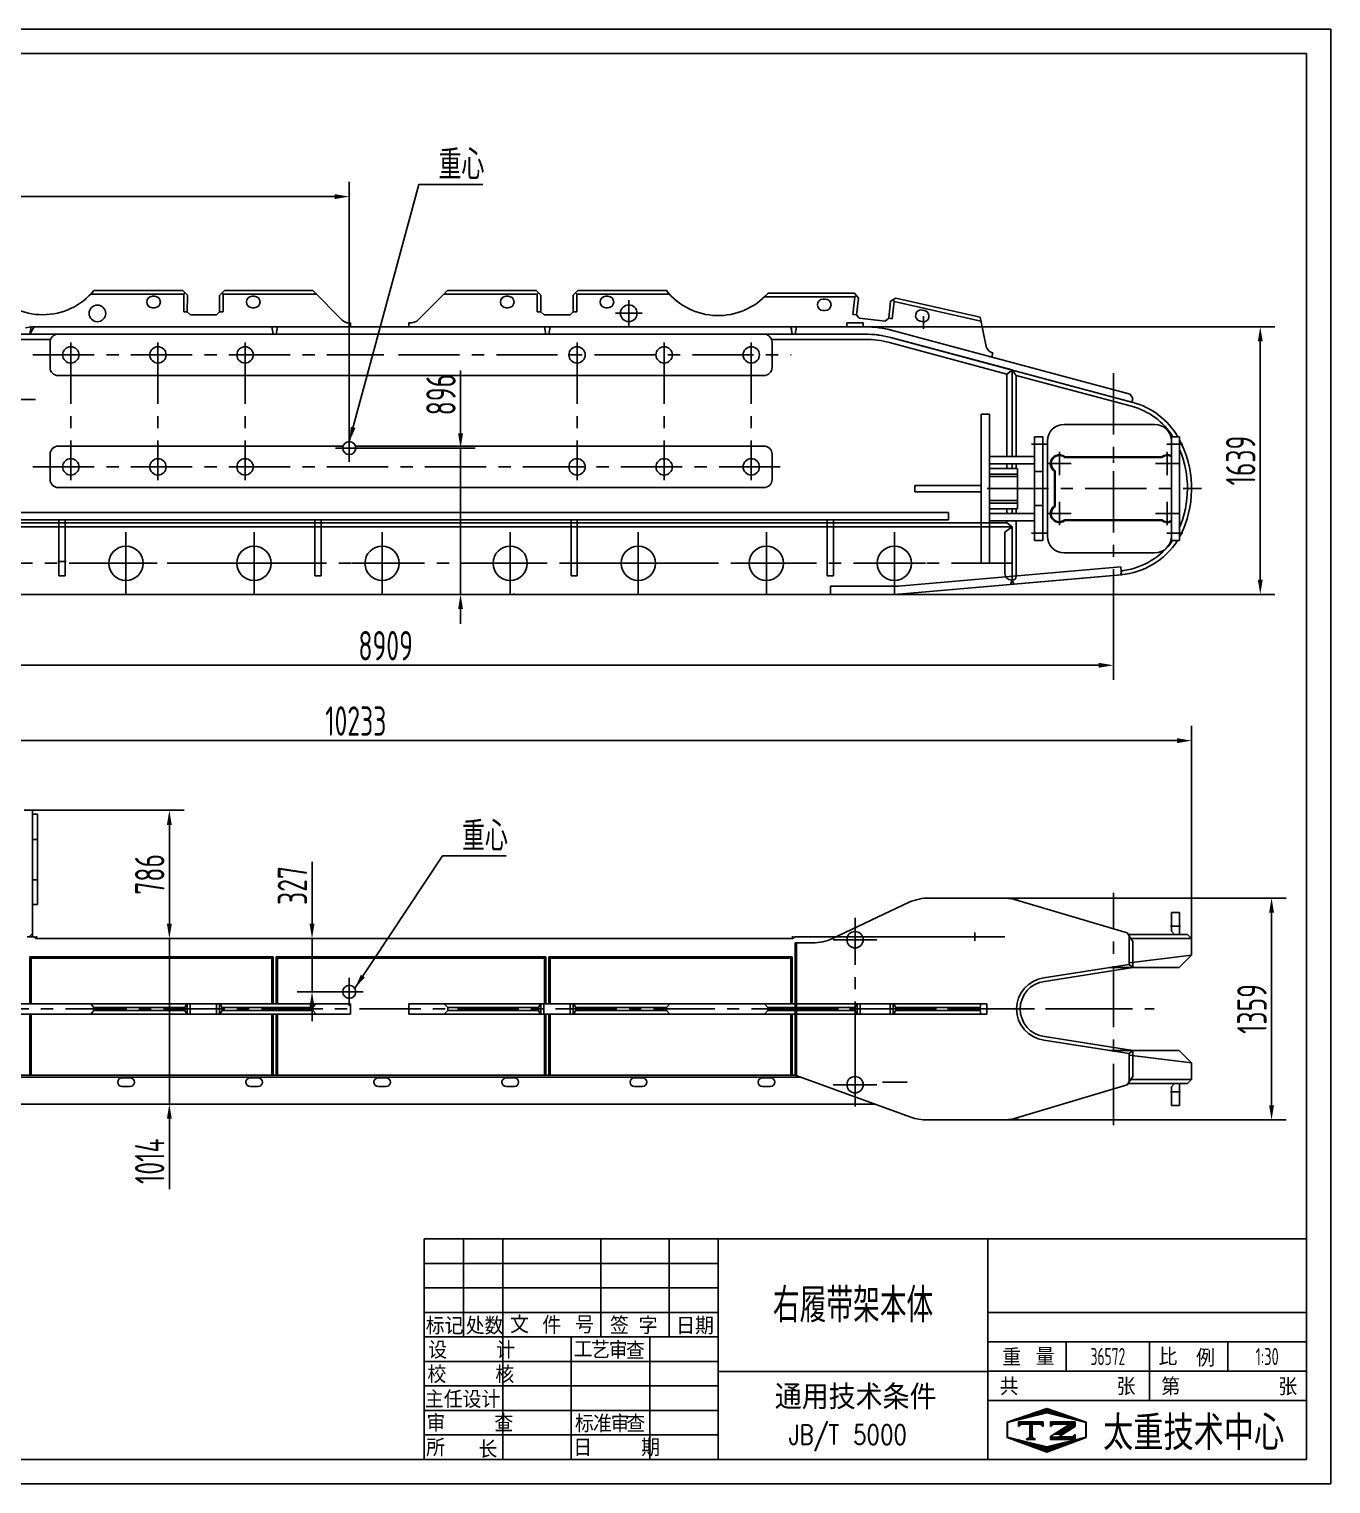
# Model space of a CAD drawing. Header units: millimetres. Extents: x 0 to 12600, y 0 to 8910.
# Drawn here: x 4631 to 12600, y 0 to 8910 of the extents above; entities that cross this region are included whole.
import ezdxf
from ezdxf.enums import TextEntityAlignment as Align

# ---------------------------------------------------------------- set-up
doc = ezdxf.new("R2010")
doc.units = ezdxf.units.MM
doc.header["$LTSCALE"] = 300
doc.linetypes.add('G', pattern=[2, 1.25, -0.25, 0.25, -0.25])
for name, color, linetype in [('01', 7, 'Continuous'), ('02', 1, 'Continuous'), ('05', 4, 'G'), ('08', 1, 'Continuous'), ('11', 3, 'Continuous'), ('THICK', 7, 'Continuous')]:
    doc.layers.add(name, color=color, linetype=linetype)
doc.styles.add('HZLIB', font='TXT', dxfattribs={"width": 0.8, "bigfont": 'hztxt.shx'})
doc.styles.get("Standard").update_dxf_attribs({"font": 'isocp', "width": 0.707, "bigfont": 'intecad.shx'})
doc.dimstyles.new('INTE', dxfattribs={"dimscale": 30, "dimtxt": 6, "dimasz": 3, "dimexe": 3, "dimexo": 0, "dimgap": 1, "dimtad": 1, "dimdec": 0, "dimdsep": 46, "dimtxsty": 'Standard', "dimcen": 0, "dimclrd": 1, "dimclre": 1, "dimclrt": 3, "dimaunit": 1, "dimadec": 0, "dimazin": 0, "dimtfac": 1, "dimtdec": 0, "dimtmove": 0, "dimatfit": 0, "dimfxl": 0, "dimarcsym": 0})

# ---------------------------------------------------------------- blocks, each defined once
blk = doc.blocks.new('*D279')
at = {"layer": '08', "color": 1, "lineweight": -2}
for p, q in [((1514.5, 4034.3), (1514.5, 4642)), ((11747, 3289.6), (11747, 4642)), ((11657, 4552), (1604.5, 4552))]:
    blk.add_line(p, q, dxfattribs=at)
at = {"layer": '08', "color": 1}
for points in [[(1604.5, 4567), (1604.5, 4537), (1514.5, 4552)], [(11657, 4567), (11657, 4537), (11747, 4552)]]:
    blk.add_solid(points, dxfattribs=at)
at = {"layer": 'Defpoints', "color": 0}
for p in [(1514.5, 4552), (1514.5, 4034.3), (11747, 3289.6)]:
    blk.add_point(p, dxfattribs=at)
at = {"layer": '08', "color": 3, "insert": (6630.7, 4672.1), "char_height": 180, "attachment_point": 5}
blk.add_mtext('10233', dxfattribs=at)
blk = doc.blocks.new('*D282')
at = {"layer": '08', "color": 1, "lineweight": -2}
for p, q in [((5489.4, 3430.4), (5489.4, 3520.4)), ((5607, 3340.4), (5399.4, 3340.4)), ((5489.4, 3340.4), (5489.4, 2326.1)), ((5607, 2326.1), (5399.4, 2326.1)), ((5489.4, 2236.1), (5489.4, 1806.1))]:
    blk.add_line(p, q, dxfattribs=at)
at = {"layer": '08', "color": 1}
for points in [[(5474.4, 3430.4), (5504.4, 3430.4), (5489.4, 3340.4)], [(5474.4, 2236.1), (5504.4, 2236.1), (5489.4, 2326.1)]]:
    blk.add_solid(points, dxfattribs=at)
at = {"layer": 'Defpoints', "color": 0}
for p in [(5607, 3340.4), (5489.4, 2326.1), (5607, 2326.1)]:
    blk.add_point(p, dxfattribs=at)
at = {"layer": '08', "color": 3, "insert": (5369.4, 1976.1), "char_height": 180, "attachment_point": 5, "rotation": 90}
blk.add_mtext('1014', dxfattribs=at)
blk = doc.blocks.new('*D283')
at = {"layer": '08', "color": 1, "lineweight": -2}
for p, q in [((4626, 4126.1), (5579.4, 4126.1)), ((5489.4, 3430.4), (5489.4, 4036.1)), ((5190, 3340.4), (5579.4, 3340.4))]:
    blk.add_line(p, q, dxfattribs=at)
at = {"layer": '08', "color": 1}
for points in [[(5474.4, 4036.1), (5504.4, 4036.1), (5489.4, 4126.1)], [(5474.4, 3430.4), (5504.4, 3430.4), (5489.4, 3340.4)]]:
    blk.add_solid(points, dxfattribs=at)
at = {"layer": 'Defpoints', "color": 0}
for p in [(4626, 4126.1), (5489.4, 4126.1), (5190, 3340.4)]:
    blk.add_point(p, dxfattribs=at)
at = {"layer": '08', "color": 3, "insert": (5369.4, 3733.2), "char_height": 180, "attachment_point": 5, "rotation": 90}
blk.add_mtext('786', dxfattribs=at)
blk = doc.blocks.new('*D284')
at = {"layer": '08', "color": 1, "lineweight": -2}
for p, q in [((10459.2, 3588.1), (12326.8, 3588.1)), ((12236.8, 2319.1), (12236.8, 3498.1)), ((10459.2, 2229.1), (12326.8, 2229.1))]:
    blk.add_line(p, q, dxfattribs=at)
at = {"layer": '08', "color": 1}
for points in [[(12221.8, 3498.1), (12251.8, 3498.1), (12236.8, 3588.1)], [(12221.8, 2319.1), (12251.8, 2319.1), (12236.8, 2229.1)]]:
    blk.add_solid(points, dxfattribs=at)
at = {"layer": 'Defpoints', "color": 0}
for p in [(10459.2, 3588.1), (12236.8, 3588.1), (10459.2, 2229.1)]:
    blk.add_point(p, dxfattribs=at)
at = {"layer": '08', "color": 3, "insert": (12116.8, 2908.6), "char_height": 180, "attachment_point": 5, "rotation": 90}
blk.add_mtext('1359', dxfattribs=at)
blk = doc.blocks.new('*D286')
at = {"layer": '08', "color": 1, "lineweight": -2}
for p, q in [((9482.7, 7086.7), (12257.7, 7086.7)), ((12167.7, 5537.7), (12167.7, 6996.7)), ((9924.9, 5447.7), (12257.7, 5447.7))]:
    blk.add_line(p, q, dxfattribs=at)
at = {"layer": '08', "color": 1}
for points in [[(12152.7, 6996.7), (12182.7, 6996.7), (12167.7, 7086.7)], [(12152.7, 5537.7), (12182.7, 5537.7), (12167.7, 5447.7)]]:
    blk.add_solid(points, dxfattribs=at)
at = {"layer": 'Defpoints', "color": 0}
for p in [(9482.7, 7086.7), (12167.7, 7086.7), (9924.9, 5447.7)]:
    blk.add_point(p, dxfattribs=at)
at = {"layer": '08', "color": 3, "insert": (12047.7, 6267.2), "char_height": 180, "attachment_point": 5, "rotation": 90}
blk.add_mtext('1639', dxfattribs=at)
blk = doc.blocks.new('*D287')
at = {"layer": '08', "color": 1, "lineweight": -2}
for p, q in [((2359, 5748.7), (2359, 4923.7)), ((11268.2, 5433.8), (11268.2, 4923.7)), ((2449, 5013.7), (11178.2, 5013.7))]:
    blk.add_line(p, q, dxfattribs=at)
at = {"layer": '08', "color": 1}
for points in [[(2449, 5028.7), (2449, 4998.7), (2359, 5013.7)], [(11178.2, 5028.7), (11178.2, 4998.7), (11268.2, 5013.7)]]:
    blk.add_solid(points, dxfattribs=at)
at = {"layer": 'Defpoints', "color": 0}
for p in [(2359, 5748.7), (11268.2, 5433.8), (11268.2, 5013.7)]:
    blk.add_point(p, dxfattribs=at)
at = {"layer": '08', "color": 3, "insert": (6813.6, 5133.7), "char_height": 180, "attachment_point": 5}
blk.add_mtext('8909', dxfattribs=at)
blk = doc.blocks.new('*D288')
at = {"layer": '08', "color": 1, "lineweight": -2}
for p, q in [((7272.2, 6433.7), (7272.2, 6819.5)), ((6676, 6343.7), (7362.2, 6343.7)), ((7272.2, 5447.7), (7272.2, 6343.7)), ((7020.3, 5447.7), (7362.2, 5447.7)), ((7272.2, 5357.7), (7272.2, 5267.7))]:
    blk.add_line(p, q, dxfattribs=at)
at = {"layer": '08', "color": 1}
for points in [[(7257.2, 6433.7), (7287.2, 6433.7), (7272.2, 6343.7)], [(7257.2, 5357.7), (7287.2, 5357.7), (7272.2, 5447.7)]]:
    blk.add_solid(points, dxfattribs=at)
at = {"layer": 'Defpoints', "color": 0}
for p in [(6676, 6343.7), (7020.3, 5447.7), (7272.2, 5447.7)]:
    blk.add_point(p, dxfattribs=at)
at = {"layer": '08', "color": 3, "insert": (7152.2, 6671.6), "char_height": 180, "attachment_point": 5, "rotation": 90}
blk.add_mtext('896', dxfattribs=at)
blk = doc.blocks.new('*D289')
at = {"layer": '08', "color": 1, "lineweight": -2}
for p, q in [((1511, 6641.7), (1511, 7974)), ((6591, 6258.7), (6591, 7974)), ((6501, 7884), (1601, 7884))]:
    blk.add_line(p, q, dxfattribs=at)
at = {"layer": '08', "color": 1}
for points in [[(1601, 7899), (1601, 7869), (1511, 7884)], [(6501, 7899), (6501, 7869), (6591, 7884)]]:
    blk.add_solid(points, dxfattribs=at)
at = {"layer": 'Defpoints', "color": 0}
for p in [(1511, 7884), (1511, 6641.7), (6591, 6258.7)]:
    blk.add_point(p, dxfattribs=at)
at = {"layer": '08', "color": 3, "insert": (4051, 8004), "char_height": 180, "attachment_point": 5}
blk.add_mtext('5080', dxfattribs=at)
blk = doc.blocks.new('*D290')
at = {"layer": '08', "color": 1, "lineweight": -2}
for p, q in [((6362.8, 3430.4), (6362.8, 3809.5)), ((6676, 3340.4), (6272.8, 3340.4)), ((6362.8, 3013.6), (6362.8, 3340.4)), ((6676, 3013.6), (6272.8, 3013.6)), ((6362.8, 2923.6), (6362.8, 2833.6))]:
    blk.add_line(p, q, dxfattribs=at)
at = {"layer": '08', "color": 1}
for points in [[(6347.8, 3430.4), (6377.8, 3430.4), (6362.8, 3340.4)], [(6347.8, 2923.6), (6377.8, 2923.6), (6362.8, 3013.6)]]:
    blk.add_solid(points, dxfattribs=at)
at = {"layer": 'Defpoints', "color": 0}
for p in [(6362.8, 3340.4), (6676, 3340.4), (6676, 3013.6)]:
    blk.add_point(p, dxfattribs=at)
at = {"layer": '08', "color": 3, "insert": (6242.8, 3664.9), "char_height": 180, "attachment_point": 5, "rotation": 90}
blk.add_mtext('327', dxfattribs=at)
blk = doc.blocks.new('*X295')
at = {"color": 0}
for p, q in [((127.06, 4.8), (132.06, 4.8)), ((127.06, 4.5), (132.06, 4.5)), ((131.84, 5.1), (132.06, 5.1))]:
    blk.add_line(p, q, dxfattribs=at)
blk = doc.blocks.new('*X294')
at = {"color": 0}
for p, q in [((127.06, 7.8), (132.06, 7.8)), ((127.06, 7.5), (132.06, 7.5)), ((127.06, 7.2), (127.32, 7.2)), ((128.77, 6), (130.57, 6)), ((129.23, 6.3), (131.04, 6.3)), ((129.7, 6.6), (131.51, 6.6)), ((130.16, 6.9), (131.98, 6.9)), ((130.62, 7.2), (132.06, 7.2)), ((127.84, 5.4), (129.64, 5.4)), ((128.3, 5.7), (130.1, 5.7))]:
    blk.add_line(p, q, dxfattribs=at)
blk = doc.blocks.new('*X291')
at = {"color": 0}
for p, q in [((121.52, 9), (123.12, 9)), ((122.38, 9.3), (124.32, 9.3)), ((123.24, 9.6), (125.52, 9.6)), ((124.1, 9.9), (128.52, 9.9)), ((124.97, 10.2), (127.67, 10.2)), ((125.83, 10.5), (126.82, 10.5)), ((127.02, 9.6), (129.37, 9.6)), ((128.22, 9.3), (130.22, 9.3)), ((129.42, 9), (131.07, 9)), ((118.22, 7.8), (118.32, 7.8)), ((118.22, 7.5), (118.27, 7.5)), ((118.22, 7.2), (118.27, 7.2)), ((118.22, 6.9), (118.27, 6.9)), ((118.22, 6.6), (118.27, 6.6)), ((118.22, 6.3), (118.27, 6.3)), ((118.22, 6), (118.27, 6)), ((118.94, 8.1), (119.52, 8.1)), ((119.8, 8.4), (120.72, 8.4)), ((120.66, 8.7), (121.92, 8.7)), ((130.62, 8.7), (131.92, 8.7)), ((131.82, 8.4), (132.77, 8.4)), ((133.02, 8.1), (133.62, 8.1)), ((134.22, 7.8), (134.32, 7.8)), ((134.27, 7.5), (134.32, 7.5)), ((134.27, 7.2), (134.32, 7.2)), ((134.27, 6.9), (134.32, 6.9)), ((134.27, 6.6), (134.32, 6.6)), ((134.27, 6.3), (134.32, 6.3)), ((134.27, 6), (134.32, 6)), ((118.22, 5.7), (118.27, 5.7)), ((118.22, 5.4), (118.27, 5.4)), ((118.22, 5.1), (118.27, 5.1)), ((118.22, 4.8), (118.27, 4.8)), ((118.79, 4.5), (119.42, 4.5)), ((119.61, 4.2), (120.62, 4.2)), ((120.43, 3.9), (121.82, 3.9)), ((121.26, 3.6), (123.02, 3.6)), ((122.08, 3.3), (124.22, 3.3)), ((122.91, 3), (125.42, 3)), ((127.12, 3), (129.7, 3)), ((128.32, 3.3), (130.51, 3.3)), ((129.52, 3.6), (131.32, 3.6)), ((130.72, 3.9), (132.14, 3.9)), ((131.92, 4.2), (132.95, 4.2)), ((133.12, 4.5), (133.76, 4.5)), ((134.27, 5.7), (134.32, 5.7)), ((134.27, 5.4), (134.32, 5.4)), ((134.27, 5.1), (134.32, 5.1)), ((134.27, 4.8), (134.32, 4.8)), ((123.73, 2.7), (128.89, 2.7)), ((124.55, 2.4), (128.07, 2.4)), ((125.38, 2.1), (127.26, 2.1)), ((126.2, 1.8), (126.45, 1.8))]:
    blk.add_line(p, q, dxfattribs=at)
blk = doc.blocks.new('*X292')
at = {"color": 0}
for p, q in [((120.53, 7.8), (125.53, 7.8)), ((120.53, 7.5), (125.53, 7.5)), ((120.53, 7.2), (120.79, 7.2)), ((125.27, 7.2), (125.53, 7.2))]:
    blk.add_line(p, q, dxfattribs=at)
blk = doc.blocks.new('*X293')
at = {"color": 0}
for p, q in [((122.34, 4.5), (123.72, 4.5)), ((122.82, 4.8), (123.24, 4.8))]:
    blk.add_line(p, q, dxfattribs=at)
blk = doc.blocks.new('*U296', base_point=(226.71, 64.63))
at = {"layer": 'THICK'}
for p, q in [((46.71, 109.63), (226.71, 109.63)), ((46.71, 109.63), (46.71, 64.63)), ((54.7, 109.6), (54.7, 109.63)), ((54.71, 89.63), (54.71, 109.63)), ((62.71, 64.63), (62.71, 109.63)), ((82.71, 89.63), (82.71, 109.63)), ((96.71, 89.63), (96.71, 109.63)), ((106.71, 64.63), (106.71, 109.63)), ((161.71, 64.63), (161.71, 109.63)), ((226.71, 64.63), (226.71, 109.63)), ((46.71, 94.63), (106.71, 94.63)), ((161.71, 94.63), (226.71, 94.63)), ((46.71, 89.63), (106.71, 89.63)), ((76.71, 64.63), (76.71, 89.63)), ((92.71, 64.63), (92.71, 89.63)), ((161.71, 88.63), (226.71, 88.63)), ((177.71, 82.63), (177.71, 88.63)), ((194.71, 76.63), (194.71, 88.63)), ((210.71, 82.63), (210.71, 88.63)), ((106.71, 82.56), (161.71, 82.56)), ((161.71, 82.63), (226.71, 82.63)), ((161.71, 76.63), (226.71, 76.63)), ((46.71, 64.63), (226.71, 64.63))]:
    blk.add_line(p, q, dxfattribs=at)
at = {"layer": 'THICK', "color": 3}
for p, q in [((46.71, 104.63), (106.71, 104.63)), ((46.71, 99.63), (106.71, 99.63)), ((46.71, 84.63), (106.71, 84.63)), ((46.71, 79.63), (106.71, 79.63)), ((46.71, 74.63), (106.71, 74.63)), ((165.67, 72.23), (173.77, 75.05)), ((173.77, 75.05), (181.77, 72.23)), ((165.67, 69.09), (165.67, 72.23)), ((165.72, 72.17), (173.72, 74.17)), ((165.72, 69.17), (165.72, 72.17)), ((167.98, 72.33), (172.98, 72.33)), ((167.98, 71.33), (167.98, 72.33)), ((168.48, 71.83), (167.98, 71.33)), ((172.48, 71.83), (168.48, 71.83)), ((170.26, 71.83), (170.26, 69.09)), ((170.48, 71.83), (170.48, 69.09)), ((170.73, 71.83), (170.73, 69.09)), ((172.98, 71.33), (172.48, 71.83)), ((172.98, 72.33), (172.98, 71.33)), ((173.72, 74.17), (181.72, 72.17)), ((174.51, 72.33), (179.51, 72.33)), ((174.51, 72.33), (174.51, 71.33)), ((178.45, 71.83), (174.51, 69.28)), ((174.51, 71.33), (175.01, 71.83)), ((175.01, 71.83), (178.45, 71.83)), ((179.51, 71.33), (176.95, 69.7)), ((179.51, 72.33), (179.51, 71.33)), ((181.72, 72.17), (181.72, 69.17)), ((181.77, 72.23), (181.77, 69.09)), ((46.71, 69.63), (106.71, 69.63)), ((173.77, 66.14), (165.67, 69.09)), ((173.72, 67.17), (165.72, 69.17)), ((170.48, 69.32), (169.51, 68.71)), ((169.51, 68.71), (170.48, 68.71)), ((170.48, 69.32), (171.45, 68.71)), ((171.45, 68.71), (170.48, 68.71)), ((181.72, 69.17), (173.72, 67.17)), ((181.77, 69.09), (173.77, 66.14)), ((174.51, 69.28), (174.51, 68.71)), ((174.51, 68.71), (179.51, 68.71)), ((176.95, 69.7), (176.18, 69.21)), ((179.01, 69.21), (176.18, 69.21)), ((179.51, 69.71), (179.01, 69.21)), ((179.51, 68.71), (179.51, 69.71))]:
    blk.add_line(p, q, dxfattribs=at)
for name in ['*X291', '*X292', '*X294', '*X293', '*X295']:
    blk.add_blockref(name, (47.45, 64.38), dxfattribs=at)
for s, height, p in [('标记', 3.5, (50.86, 92.06)), ('处数', 3.5, (59.02, 92.06)), ('文', 3.5, (66.15, 92.32)), ('件', 3.5, (72.73, 92.19)), ('号', 3.5, (79.44, 92.19)), ('日期', 3.5, (101.96, 92.04)), ('工', 3.5, (79.13, 87.12)), ('艺', 3.5, (82.67, 87.12)), ('审', 3.5, (86.29, 87.12)), ('查', 3.5, (89.77, 86.98)), ('通用技术条件', 5, (134.74, 77.62)), ('共          张', 3.5, (177.98, 79.64)), ('第          张', 3.5, (210.97, 79.64)), ('标', 3.5, (79.38, 72.08)), ('准', 3.5, (83.05, 72.08)), ('审', 3.5, (86.67, 72.08)), ('查', 3.5, (89.87, 72.08)), ('所', 3.5, (49.01, 67.16)), ('长', 3.5, (59.69, 66.83))]:
    blk.add_text(s, height=height, dxfattribs=at).set_placement(p, align=Align.MIDDLE)
for s, p in [('签 字', (84.6, 90.19)), ('设     计', (47.52, 85.19)), ('重', (164.64, 83.71)), ('量', (171.48, 83.84)), ('比', (196.54, 83.8)), ('例', (204.2, 83.57)), ('校     核', (47.35, 80.21)), ('主任设计', (46.84, 75.12)), ('审     查', (47.17, 70.26)), ('日     期', (77.11, 65.28))]:
    blk.add_text(s, height=3.5, dxfattribs=at).set_placement(p)
at = {"layer": 'THICK', "color": 3, "style": 'HZLIB', "width": 0.8}
blk.add_text('JB/T 5000', height=4, dxfattribs=at).set_placement((121.08, 67.68))
at = {"layer": 'THICK', "color": 3, "width": 0.8}
blk.add_text('太重技术中心', height=7, dxfattribs=at).set_placement((185.23, 66.52))
blk = doc.blocks.new('*U298')
at = {"layer": '01'}
for points in [[(415, 292), (25, 292)], [(415, 5), (415, 292)], [(25, 5), (415, 5)]]:
    blk.add_lwpolyline(points, dxfattribs=at)
at = {"layer": '02'}
for points in [[(420, 297), (0, 297)], [(420, 0), (420, 297)], [(0, 0), (420, 0)]]:
    blk.add_lwpolyline(points, dxfattribs=at)

msp = doc.modelspace()

# ---------------------------------------------------------------- linework, layer by layer
for p, q in [((4331, 7041.7), (9748, 7041.7)), ((4635, 7041.7), (4642.9, 7086.7)), ((4635, 7041.7), (6124, 7041.7)), ((4662, 7086.7), (4636, 7041.7)), ((4642.9, 7086.7), (6116.1, 7086.7)), ((4662, 7086.7), (9295.1, 7086.7)), ((4789.3, 7041.7), (9748, 7041.7)), ((6124, 7041.7), (6116.1, 7086.7)), ((6143, 7041.7), (6150.9, 7086.7)), ((6143, 7041.7), (7794, 7041.7)), ((6150.9, 7086.7), (7786.1, 7086.7)), ((7794, 7041.7), (7786.1, 7086.7)), ((7813, 7041.7), (7820.9, 7086.7)), ((7813, 7041.7), (9302, 7041.7)), ((7820.9, 7086.7), (9294.1, 7086.7)), ((9302, 7041.7), (9294.1, 7086.7)), ((9295.1, 7086.7), (9303, 7041.7)), ((9328.9, 7086.7), (9321, 7041.7)), ((9321, 7041.7), (9747, 7041.7)), ((9328.9, 7086.7), (9747, 7086.7)), ((11371.4, 6674.8), (9916.4, 7064.4)), ((3134, 7009.7), (4762.6, 7009.7)), ((9175.9, 7009.7), (9748, 7009.7)), ((10617, 6797.1), (9897.7, 6990)), ((11381, 6625.7), (9904.8, 7020.9)), ((10649, 6822.2), (9905.6, 7021)), ((10649, 6821.7), (9905.9, 7020.9)), ((4809, 6787.7), (9129, 6787.7)), ((10617, 6797.1), (10649, 6821.7)), ((10649, 6821.7), (11386.9, 6624)), ((10649, 6821.7), (10674, 6789.1)), ((10674, 6789.1), (11380.4, 6599.8)), ((10674, 6789.1), (10674, 6293.2)), ((11371.4, 6674.8), (11386.9, 6647.9)), ((11386.9, 6647.9), (11381, 6625.7)), ((10459.2, 5638.7), (10459.2, 6551.7)), ((10459.2, 6551.7), (10509.2, 6551.7)), ((10509.2, 5638.7), (10509.2, 6551.7)), ((10786, 6413.2), (10786, 5778.2)), ((10836, 6413.2), (10786, 6413.2)), ((10836, 6413.2), (10836, 5778.2)), ((11623.7, 6413.2), (11623.7, 5778.2)), ((11623.7, 6413.2), (11673.7, 6413.2)), ((11673.7, 6413.2), (11673.7, 5778.2)), ((10674, 6248.2), (10674, 6219.7)), ((10907.7, 6202.6), (10907.7, 5988.8)), ((10912.7, 6205.4), (10912.7, 5986)), ((11623.7, 6205.4), (11623.7, 5986)), ((11623.7, 6205.4), (11623.7, 5986)), ((4809.3, 6102), (9129.3, 6102)), ((10674, 5971.7), (10674, 5943.2)), ((3781.5, 5949.7), (10258.5, 5949.7)), ((3781.5, 5904.7), (10258.5, 5904.7)), ((3997, 5885.7), (10617, 5885.7)), ((10258.5, 5949.7), (10258.5, 5904.7)), ((10617, 5885.7), (10649, 5860.7)), ((10674, 5898.2), (10674, 5559.7)), ((3997, 5860.7), (10649, 5860.7)), ((10786, 5778.2), (10836, 5778.2)), ((11673.7, 5778.2), (11623.7, 5778.2)), ((11313.7, 5617.5), (9951.5, 5498.8)), ((10459.2, 5638.7), (10509.2, 5638.7)), ((11313.7, 5617.5), (11318, 5567.7)), ((11318, 5567.7), (9955.8, 5449)), ((10649, 5534.7), (10659, 5510.6)), ((10659, 5510.6), (11314.9, 5567.9)), ((11314.5, 5573.4), (11314.9, 5567.9)), ((9536, 5497.7), (9925, 5497.7)), ((9536, 5497.7), (9536, 5447.7)), ((9536, 5447.7), (9924.9, 5447.7)), ((4651, 4126.1), (4601, 4126.1)), ((4651, 3352.1), (4651, 4126.1)), ((10590.4, 3588.1), (10142.2, 3588.1)), ((11351.9, 3374.1), (10662.5, 3579.4)), ((9550, 3339.7), (10018.8, 3562)), ((11623.7, 3384.6), (11623.7, 3499.1)), ((11623.7, 3499.1), (11673.7, 3499.1)), ((11673.7, 3365.6), (11673.7, 3499.1)), ((9321, 3313.6), (9321, 2503.6)), ((9321, 3313.6), (9426.5, 3313.6)), ((9328.9, 3313.6), (9328.9, 2500.8)), ((11351.9, 3374.1), (11386.9, 3321.6)), ((11364.9, 3354.6), (11364.9, 3182)), ((11386.9, 3321.6), (11386.9, 3162.6)), ((11642.7, 3365.6), (11623.7, 3384.6)), ((11642.7, 3365.6), (11673.7, 3365.6)), ((11747, 3340.6), (11747, 3238.6)), ((4635, 3228.1), (6124, 3228.1)), ((4642.9, 3220.2), (4635, 3228.1)), ((4635, 2940.6), (4635, 3228.1)), ((4642.9, 3220.2), (6116.1, 3220.2)), ((4642.9, 2940.6), (4642.9, 3220.2)), ((6116.1, 3220.2), (6124, 3228.1)), ((6116.1, 2940.6), (6116.1, 3220.2)), ((6124, 3228.1), (6124, 2940.6)), ((6143, 3228.1), (7794, 3228.1)), ((6150.9, 3220.2), (6143, 3228.1)), ((6143, 2940.6), (6143, 3228.1)), ((6150.9, 3220.2), (7786.1, 3220.2)), ((6150.9, 2940.6), (6150.9, 3220.2)), ((7786.1, 3220.2), (7794, 3228.1)), ((7786.1, 2940.6), (7786.1, 3220.2)), ((7794, 3228.1), (7794, 2940.6)), ((7813, 3228.1), (9302, 3228.1)), ((7820.9, 3220.2), (7813, 3228.1)), ((7813, 2940.6), (7813, 3228.1)), ((7820.9, 3220.2), (9294.1, 3220.2)), ((7820.9, 2940.6), (7820.9, 3220.2)), ((9294.1, 3220.2), (9302, 3228.1)), ((9294.1, 2940.6), (9294.1, 3220.2)), ((9302, 3228.1), (9302, 2940.6)), ((11747, 3238.6), (11364.9, 3191.2)), ((11747, 3238.6), (11671, 3162.6)), ((11364.9, 3182), (10843.7, 3099.1)), ((11386.9, 3162.6), (10846.4, 3077.2)), ((11671, 3162.6), (11243.1, 3162.6)), ((11364.9, 3182), (11386.9, 3162.6)), ((4635, 2504.1), (4635, 2876.6)), ((4642.9, 2504.1), (4642.9, 2876.6)), ((6116.1, 2504.1), (6116.1, 2876.6)), ((6124, 2876.6), (6124, 2504.1)), ((6143, 2504.1), (6143, 2876.6)), ((6150.9, 2504.1), (6150.9, 2876.6)), ((7786.1, 2504.1), (7786.1, 2876.6)), ((7794, 2876.6), (7794, 2504.1)), ((7813, 2504.1), (7813, 2876.6)), ((7820.9, 2504.1), (7820.9, 2876.6)), ((9294.1, 2504.1), (9294.1, 2876.6)), ((9302, 2876.6), (9302, 2504.1)), ((11364.9, 2635.2), (10843.7, 2718.1)), ((11386.9, 2654.6), (10846.4, 2739.9)), ((11671, 2654.6), (11243.1, 2654.6)), ((11364.9, 2635.2), (11386.9, 2654.6)), ((11364.9, 2462.6), (11364.9, 2635.2)), ((11747, 2578.6), (11364.9, 2626)), ((11386.9, 2495.6), (11386.9, 2654.6)), ((11747, 2578.6), (11671, 2654.6)), ((6124, 2504.1), (4635, 2504.1)), ((7794, 2504.1), (6143, 2504.1)), ((9302, 2504.1), (7813, 2504.1)), ((10029.1, 2246), (9321, 2503.6)), ((11351.9, 2443.1), (11386.9, 2495.6)), ((11747, 2476.6), (11747, 2578.6)), ((9355.4, 2491.1), (4245.5, 2491.1)), ((5249.5, 2486.6), (5199.5, 2486.6)), ((5249.5, 2434.6), (5199.5, 2434.6)), ((6033.5, 2486.6), (5983.5, 2486.6)), ((6033.5, 2434.6), (5983.5, 2434.6)), ((6817.5, 2486.6), (6767.5, 2486.6)), ((6817.5, 2434.6), (6767.5, 2434.6)), ((7601.5, 2486.6), (7551.5, 2486.6)), ((7601.5, 2434.6), (7551.5, 2434.6)), ((7601.5, 2434.6), (7551.5, 2434.6)), ((8385.5, 2486.6), (8335.5, 2486.6)), ((8385.5, 2434.6), (8335.5, 2434.6)), ((9169.5, 2486.6), (9119.5, 2486.6)), ((9169.5, 2434.6), (9119.5, 2434.6)), ((11351.9, 2443.1), (10662.5, 2237.7)), ((11642.7, 2451.6), (11623.7, 2432.6)), ((11623.7, 2432.6), (11623.7, 2318.1)), ((11642.7, 2451.6), (11673.7, 2451.6)), ((11673.7, 2451.6), (11673.7, 2318.1)), ((9808.9, 2326.1), (4104.6, 2326.1)), ((11623.7, 2318.1), (11673.7, 2318.1)), ((10590.4, 2229.1), (10129.2, 2229.1))]:
    msp.add_line(p, q)
for centre, radius, start, end in [((9747, 6431.7), 655, 75.01125, 90), ((9748, 6431.7), 610, 74.99308, 90), ((9748, 6431.7), 610, 75.02904, 90), ((9748, 6431.7), 578, 74.99308, 90), ((11268.1, 6182.7), 432, 32.2498, 75), ((11268.1, 6182.7), 457, 30.2929, 75), ((11106, 6095.7), 616, 336.80333, 22.84022), ((11106, 6095.7), 641, 336.80333, 27.6687), ((10937.7, 6248.7), 55, 50.59943, 236.94427), ((10937.7, 6248.7), 50, 48.59038, 240), ((11598.7, 6248.7), 55, 62.96431, 129.40057), ((11598.7, 6248.7), 50, 60, 131.40962), ((10937.7, 5942.7), 55, 123.05573, 309.40057), ((10937.7, 5942.7), 50, 120, 311.40962), ((11598.7, 5942.7), 55, 230.59943, 297.03569), ((11598.7, 5942.7), 50, 228.59038, 300), ((11275.1, 6023.2), 457, 330.71005, 336.80333), ((11275.1, 6023.2), 457, 275, 327.57748), ((11275.1, 6023.2), 432, 277.53604, 325.44574), ((10649, 5559.7), 25, 270, 0), ((11334.4, 5575.1), 20, 97.53604, 185), ((9925, 5803.7), 306, 270, 275.24225), ((9925, 5803.7), 356, 270, 275.24225), ((10142.2, 3283.1), 305, 90, 113.88098), ((10590.4, 3283.1), 305, 76.3183, 90), ((9426.5, 3618.6), 305, 270, 293.88098), ((10867.9, 2908.6), 192, 97.24491, 262.75509), ((10867.9, 2908.6), 170, 97.24491, 262.75509), ((5199.5, 2460.6), 26, 90, 270), ((5249.5, 2460.6), 26, 270, 90), ((5983.5, 2460.6), 26, 90, 270), ((6033.5, 2460.6), 26, 270, 90), ((6767.5, 2460.6), 26, 90, 270), ((6817.5, 2460.6), 26, 270, 90), ((7551.5, 2460.6), 26, 90, 270), ((7601.5, 2460.6), 26, 270, 90), ((8335.5, 2460.6), 26, 90, 270), ((8385.5, 2460.6), 26, 270, 90), ((9119.5, 2460.6), 26, 90, 270), ((9169.5, 2460.6), 26, 270, 90), ((10129.2, 2534.1), 305, 250.83928, 270), ((10590.4, 2534.1), 305, 270, 283.6817)]:
    msp.add_arc(centre, radius, start, end)
at = {"layer": '01'}
for p, q in [((5028, 7308.7), (5571.1, 7308.7)), ((5571.1, 7308.7), (5599.6, 7280)), ((5797.3, 7279), (5827.1, 7308.7)), ((5827.1, 7308.7), (6367, 7308.7)), ((6367, 7308.7), (6547.4, 7128.3)), ((7193, 7308.7), (7013.6, 7129.3)), ((7735, 7308.7), (7193, 7308.7)), ((7735, 7308.7), (7764, 7279.7)), ((7991, 7308.7), (7962, 7279.7)), ((8532, 7308.7), (7991, 7308.7)), ((5008.5, 7286.7), (5577.6, 7286.7)), ((5399.5, 7273.7), (5386.5, 7273.7)), ((5577.6, 7287.1), (5577.3, 7178.8)), ((5577.6, 7287.1), (5585.2, 7294.5)), ((5599.6, 7280), (5599.3, 7178.7)), ((5797.3, 7178.1), (5797.3, 7279)), ((5819.3, 7286.7), (5812.2, 7293.8)), ((5819.3, 7286.7), (6389, 7286.7)), ((5819.3, 7286.7), (5819.3, 7178.1)), ((5996.5, 7273.7), (6009.5, 7273.7)), ((7742, 7286.7), (7171, 7286.7)), ((7564.5, 7273.7), (7551.5, 7273.7)), ((7742, 7286.7), (7749.5, 7294.2)), ((7742, 7178.1), (7742, 7286.7)), ((7764, 7178.7), (7764, 7279.7)), ((7962, 7178.7), (7962, 7279.7)), ((7984, 7286.7), (7976.5, 7294.2)), ((8550.8, 7286.7), (7984, 7286.7)), ((7984, 7178.7), (7984, 7286.7)), ((8161.5, 7273.7), (8174.5, 7273.7)), ((9686.3, 7269.7), (9131.9, 7269.7)), ((9684.6, 7291.7), (9153, 7291.7)), ((9492, 7256.7), (9505, 7256.7)), ((9674.3, 7163), (9686.3, 7269.7)), ((9707.7, 7262.9), (9684.6, 7291.7)), ((9686.3, 7269.7), (9696, 7277.4)), ((9696.2, 7160.6), (9707.7, 7262.9)), ((9893, 7138.6), (9904.7, 7243.4)), ((9935.9, 7262.9), (9904.7, 7243.4)), ((9914.9, 7136.1), (9926.7, 7242.5)), ((9926.7, 7242.5), (9920.1, 7253)), ((9926.7, 7242.5), (10457.1, 7120.9)), ((9935.9, 7262.9), (10452, 7144.7)), ((5386.5, 7203.7), (5399.5, 7203.7)), ((5599.3, 7178.7), (5577.3, 7178.8)), ((5599.3, 7178.7), (5618.2, 7159.7)), ((5618.2, 7159.7), (5778.7, 7159.7)), ((5778.7, 7159.7), (5797.3, 7178.1)), ((5797.3, 7178.1), (5819.3, 7178.1)), ((6009.5, 7203.7), (5996.5, 7203.7)), ((7551.5, 7203.7), (7564.5, 7203.7)), ((7764, 7178.1), (7742, 7178.1)), ((7783, 7159.7), (7764, 7178.7)), ((7943, 7159.7), (7783, 7159.7)), ((7962, 7178.7), (7943, 7159.7)), ((7962, 7178.7), (7984, 7178.7)), ((8174.5, 7203.7), (8161.5, 7203.7)), ((9505, 7186.7), (9492, 7186.7)), ((9674.3, 7163), (9696.2, 7160.6)), ((9713, 7139.6), (9696.2, 7160.6)), ((9872, 7121.8), (9713, 7139.6)), ((9872, 7121.8), (9893, 7138.6)), ((9914.9, 7136.1), (9893, 7138.6)), ((10100.5, 7189.3), (10113.1, 7186.4)), ((10105.3, 7152.3), (10105.3, 7074.8)), ((10452, 7144.7), (10490.3, 6966)), ((4609, 7079.7), (4643, 7086.7)), ((4643, 7086.7), (6598, 7086.7)), ((4809, 7041.7), (6552.6, 7041.7)), ((6116.1, 7086.7), (6150.9, 7086.7)), ((6589.8, 7110.7), (6598, 7110.7)), ((6598, 7110.7), (6598, 7085.7)), ((6628.8, 7041.7), (9129, 7041.7)), ((6971.1, 7111.7), (6956, 7111.7)), ((6956, 7111.7), (6956, 7086.7)), ((9747, 7086.7), (6956, 7086.7)), ((7820.9, 7086.7), (7786.1, 7086.7)), ((9294.1, 7086.7), (9328.9, 7086.7)), ((9637, 7111.7), (9737, 7111.7)), ((9637, 7086.7), (9637, 7111.7)), ((9737, 7086.7), (9737, 7111.7)), ((10097.5, 7118.2), (10084.8, 7121.1)), ((4759, 6837.7), (4759, 6991.7)), ((10524.7, 6901.5), (10531, 6927)), ((10531, 6927), (10526.3, 6928.2)), ((4809.3, 6356), (6552.9, 6356)), ((6629.1, 6356), (9129.3, 6356)), ((4759.3, 6152), (4759.3, 6306)), ((10509.2, 6293.2), (10786, 6293.2)), ((10509.2, 6248.2), (10786, 6248.2)), ((10970.8, 6286.2), (10972.6, 6291.2)), ((11565.6, 6286.2), (10970.8, 6286.2)), ((11563.8, 6291.2), (10972.6, 6291.2)), ((11268.2, 6273.7), (11268.2, 6254.4)), ((11268.2, 6273.7), (11268.2, 6254.4)), ((11565.6, 6286.2), (11563.8, 6291.2)), ((10681.2, 6184), (10509.2, 6184)), ((10681.2, 6169.3), (10509.2, 6169.3)), ((10912.7, 6205.4), (10907.7, 6202.6)), ((10459.2, 6114.2), (10053.2, 6114.2)), ((10459.2, 6076.2), (10053.2, 6076.2)), ((10681.2, 6022.1), (10509.2, 6022.1)), ((10681.2, 6007.3), (10509.2, 6007.3)), ((10907.7, 5988.8), (10912.7, 5986)), ((4813, 5904.7), (4813, 5561.7)), ((4851, 5904.7), (4813, 5904.7)), ((4851, 5561.7), (4851, 5904.7)), ((6381, 5904.7), (6381, 5561.7)), ((6419, 5904.7), (6381, 5904.7)), ((6419, 5561.7), (6419, 5904.7)), ((7949, 5904.7), (7949, 5561.7)), ((7987, 5904.7), (7949, 5904.7)), ((7987, 5561.7), (7987, 5904.7)), ((9517, 5904.7), (9517, 5561.7)), ((9555, 5904.7), (9517, 5904.7)), ((9555, 5561.7), (9555, 5904.7)), ((10509.2, 5943.2), (10786, 5943.2)), ((10509.2, 5898.2), (10786, 5898.2)), ((11565.6, 5905.2), (10970.8, 5905.2)), ((10972.6, 5900.2), (10970.8, 5905.2)), ((11563.8, 5900.2), (10972.6, 5900.2)), ((11563.8, 5900.2), (11565.6, 5905.2)), ((10649, 5860.7), (3997, 5860.7)), ((10649, 5860.7), (10604, 5828.7)), ((10604, 5828.7), (10604, 5575.7)), ((10649, 5860.7), (10649, 5535.7)), ((4807, 5649.8), (4857, 5649.8)), ((4813, 5561.7), (4851, 5561.7)), ((6381, 5561.7), (6419, 5561.7)), ((7949, 5561.7), (7987, 5561.7)), ((9517, 5561.7), (9555, 5561.7)), ((10649, 5535.7), (10638, 5508.7)), ((10649, 5535.7), (10644, 5535.7)), ((9925, 5447.7), (3997, 5447.7)), ((10638, 5508.7), (9956, 5449)), ((4683.1, 4101.1), (4651, 4101.1)), ((4651, 4101.1), (4683.1, 4101.1)), ((4683.1, 4101.1), (4683.1, 3947.1)), ((4683.1, 3947.1), (4651, 3947.1)), ((4683.1, 3700.1), (4651, 3700.1)), ((4683.1, 3700.1), (4683.1, 3548.1)), ((10459.2, 3588.1), (10509.2, 3588.1)), ((4683.1, 3548.1), (4651, 3548.1)), ((4667.4, 3345.4), (4664.1, 3351.1)), ((9312.7, 3345.4), (9316, 3351.1)), ((11747, 3340.6), (11364.9, 3340.6)), ((11747, 3340.6), (11722, 3365.6)), ((6598, 2940.6), (3067, 2940.6)), ((5008.5, 2940.6), (5028, 2918.6)), ((5597.4, 2940.6), (5583.8, 2918.6)), ((5598.7, 2940.6), (5598.7, 2876.6)), ((5797.6, 2940.6), (5599.6, 2940.6)), ((5617.2, 2876.6), (5617.2, 2940.6)), ((5778.7, 2876.6), (5778.7, 2940.6)), ((5797.3, 2940.6), (5797.3, 2876.6)), ((5798.6, 2940.6), (5812.2, 2918.6)), ((6367, 2918.6), (6389, 2940.6)), ((6598, 2940.6), (6598, 2876.6)), ((6956, 2940.6), (10494, 2940.6)), ((6956, 2940.6), (6956, 2876.6)), ((7194, 2918.6), (7172, 2940.6)), ((7762.4, 2940.6), (7748.8, 2918.6)), ((7763.4, 2940.6), (7961.4, 2940.6)), ((7763.7, 2940.6), (7763.7, 2876.6)), ((7782.2, 2876.6), (7782.2, 2940.6)), ((7943.7, 2876.6), (7943.7, 2940.6)), ((7962.3, 2940.6), (7962.3, 2876.6)), ((7963.6, 2940.6), (7977.2, 2918.6)), ((8552.5, 2940.6), (8533, 2918.6)), ((9131.9, 2940.6), (9153, 2918.6)), ((9698.3, 2940.6), (9684.6, 2918.6)), ((9685.1, 2940.6), (9907.7, 2940.6)), ((9699.5, 2940.6), (9699.5, 2876.6)), ((9718.1, 2876.6), (9718.1, 2940.6)), ((9902.4, 2876.6), (9902.4, 2940.6)), ((9921, 2940.6), (9921, 2876.6)), ((9922.3, 2940.6), (9935.9, 2918.6)), ((10457.1, 2940.6), (10452, 2918.6)), ((10494, 2940.6), (10494, 2876.6)), ((6598, 2876.6), (3067, 2876.6)), ((5028, 2898.6), (5008.5, 2876.6)), ((5583.8, 2918.6), (5028, 2918.6)), ((5028, 2918.6), (5028, 2898.6)), ((5583.8, 2898.6), (5028, 2898.6)), ((5583.8, 2918.6), (5583.8, 2898.6)), ((5583.8, 2898.6), (5597.4, 2876.6)), ((5812.2, 2898.6), (5798.6, 2876.6)), ((6367, 2918.6), (5812.2, 2918.6)), ((5812.2, 2918.6), (5812.2, 2898.6)), ((6367, 2898.6), (5812.2, 2898.6)), ((6367, 2918.6), (6367, 2898.6)), ((6367, 2898.6), (6389, 2876.6)), ((6956, 2876.6), (10494, 2876.6)), ((7194, 2898.6), (7172, 2876.6)), ((7194, 2918.6), (7748.8, 2918.6)), ((7194, 2918.6), (7194, 2898.6)), ((7194, 2898.6), (7748.8, 2898.6)), ((7748.8, 2918.6), (7748.8, 2898.6)), ((7748.8, 2898.6), (7762.4, 2876.6)), ((7977.2, 2898.6), (7963.6, 2876.6)), ((7977.2, 2918.6), (8533, 2918.6)), ((7977.2, 2918.6), (7977.2, 2898.6)), ((7977.2, 2898.6), (8533, 2898.6)), ((8533, 2918.6), (8533, 2898.6)), ((8533, 2898.6), (8552.5, 2876.6)), ((9153, 2898.6), (9131.9, 2876.6)), ((9153, 2918.6), (9684.6, 2918.6)), ((9153, 2918.6), (9153, 2898.6)), ((9153, 2898.6), (9684.6, 2898.6)), ((9684.6, 2918.6), (9684.6, 2898.6)), ((9684.6, 2898.6), (9698.3, 2876.6)), ((9935.9, 2898.6), (9922.3, 2876.6)), ((9935.9, 2918.6), (10452, 2918.6)), ((9935.9, 2918.6), (9935.9, 2898.6)), ((9935.9, 2898.6), (10452, 2898.6)), ((10452, 2918.6), (10452, 2898.6)), ((10452, 2898.6), (10457.1, 2876.6)), ((4616, 2504.1), (4635, 2504.1)), ((11747, 2476.6), (11364.9, 2476.6)), ((11747, 2476.6), (11722, 2451.6)), ((10459.2, 2229.1), (10509.2, 2229.1))]:
    msp.add_line(p, q, dxfattribs=at)
at = {"layer": '01', "color": 7, "linetype": 'Continuous'}
for p, q in [((9179, 6991.7), (9179, 6837.7)), ((10617, 6797.1), (10617, 6293.2)), ((10649, 6821.7), (10649, 6293.2)), ((11521.7, 6489.2), (10966.7, 6489.2)), ((10864.7, 5804.2), (10864.7, 6387.2)), ((9179.3, 6306), (9179.3, 6152)), ((10617, 6248.2), (10617, 6219.7)), ((10649, 6219.7), (10649, 6248.2)), ((10509.2, 6219.7), (10681.2, 6219.7)), ((10681.2, 6219.7), (10681.2, 5971.7)), ((10786, 6199.9), (10836, 6199.9)), ((11623.7, 6213), (11623.7, 6197)), ((11623.7, 6205), (11623.7, 5986)), ((10053.2, 6076.2), (10053.2, 6114.2)), ((10509.2, 5971.7), (10681.2, 5971.7)), ((10617, 5971.7), (10617, 5943.2)), ((10649, 5943.2), (10649, 5971.7)), ((10786, 5991.5), (10836, 5991.5)), ((10617, 5898.2), (10617, 5885.7)), ((11521.7, 5702.2), (10966.7, 5702.2)), ((10590.4, 3588.1), (10681.2, 3588.1)), ((10681.2, 3588.1), (10681.2, 3573.9)), ((4619, 3351.1), (4664.1, 3351.1)), ((4632, 3351.1), (4651, 3370.1)), ((4676.1, 3340.4), (9304.1, 3340.4)), ((9316, 3351.1), (10604, 3351.1)), ((11722, 3365.6), (11357.6, 3365.6)), ((9328.9, 2504.1), (4290.2, 2504.1)), ((11722, 2451.6), (11357.6, 2451.6)), ((10590.4, 2229.1), (10681.2, 2229.1)), ((10681.2, 2229.1), (10681.2, 2243.3))]:
    msp.add_line(p, q, dxfattribs=at)
at = {"layer": '01'}
for centre, radius in [((5049, 7168.7), 51), ((8302, 7169.7), 51), ((4886.3, 6914.7), 50), ((5419.7, 6914.7), 50), ((5953.1, 6914.7), 50), ((7985.1, 6914.7), 50), ((8518.5, 6914.7), 50), ((9051.9, 6914.7), 50), ((6591, 6343.7), 40), ((4886.3, 6229), 50), ((5419.7, 6229), 50), ((5953.1, 6229), 50), ((7985.1, 6229), 50), ((8518.5, 6229), 50), ((9051.9, 6229), 50), ((5224, 5638.7), 104.9), ((6008, 5638.7), 104.9), ((6792, 5638.7), 104.9), ((7576, 5638.7), 104.9), ((8360, 5638.7), 104.9), ((9144, 5638.7), 104.9), ((9928, 5638.7), 104.9), ((9687, 3333.1), 50), ((6591, 3013.6), 40), ((9687, 2445.1), 50)]:
    msp.add_circle(centre, radius, dxfattribs=at)
for centre, radius, start, end in [((4714.5, 7566.7), 406, 219.82054, 320.54596), ((8849.6, 7561.5), 406, 218.51915, 318.34467), ((5386.5, 7238.7), 35, 90, 270), ((5399.5, 7238.7), 35, 270, 90), ((5996.5, 7238.7), 35, 90, 270), ((6009.5, 7238.7), 35, 270, 90), ((7551.5, 7238.7), 35, 90, 270), ((7564.5, 7238.7), 35, 270, 90), ((8161.5, 7238.7), 35, 90, 270), ((8174.5, 7238.7), 35, 270, 90), ((9492, 7221.7), 35, 90, 270), ((9505, 7221.7), 35, 270, 90), ((6589.8, 7170.7), 60, 225, 270), ((6971.1, 7171.7), 60, 270, 315), ((10092.6, 7155.2), 35, 77.09348, 257.09348), ((10105.3, 7152.3), 35, 257.09348, 77.09348), ((4809, 6991.7), 50, 90, 180), ((9129, 6991.7), 50, 360, 90), ((9747, 6431.7), 655, 75.1193, 90), ((10539.2, 6976.5), 50, 192.09348, 255.12234), ((4809, 6837.7), 50, 180, 270), ((9129, 6837.7), 50, 270, 360), ((4809.3, 6306), 50, 90, 180), ((9129.3, 6306), 50, 0, 90), ((4809.3, 6152), 50, 180, 270), ((9129.3, 6152), 50, 270, 0), ((10644, 5575.7), 40, 180, 270), ((7573, 5803.7), 356, 270, 275.00148), ((9925, 5803.7), 356, 270, 275.00148), ((4676.1, 3350.4), 10, 210, 270), ((9304.1, 3350.4), 10, 270, 330)]:
    msp.add_arc(centre, radius, start, end, dxfattribs=at)
at = {"layer": '01', "color": 7, "linetype": 'Continuous'}
for centre, start, end in [((10966.7, 6387.2), 90, 180), ((11521.7, 6387.2), 0, 90), ((10966.7, 5804.2), 180, 270), ((11521.7, 5804.2), 270, 0)]:
    msp.add_arc(centre, 102, start, end, dxfattribs=at)
at = {"layer": '05'}
for p, q in [((8302, 7250.7), (8302, 7088.7)), ((8221, 7169.7), (8383, 7169.7)), ((4670.8, 6641.7), (1466, 6641.7)), ((6591, 6428.7), (6591, 6258.7)), ((6676, 6343.7), (6506, 6343.7)), ((10864, 6368.2), (10767, 6368.2)), ((11595.7, 6368.2), (11692.7, 6368.2)), ((11009.1, 6248.7), (10866.3, 6248.7)), ((10937.7, 6320.1), (10937.7, 6177.2)), ((11527.3, 6248.7), (11670.1, 6248.7)), ((11598.7, 6320.1), (11598.7, 6177.2)), ((10864, 6095.7), (10767, 6095.7)), ((10937.7, 5871.2), (10937.7, 6014.1)), ((11598.7, 5871.2), (11598.7, 6014.1)), ((11009.1, 5942.7), (10866.3, 5942.7)), ((11527.3, 5942.7), (11670.1, 5942.7)), ((5224, 5828.7), (5224, 5448.7)), ((6008, 5828.7), (6008, 5448.7)), ((6792, 5828.7), (6792, 5448.7)), ((7576, 5828.7), (7576, 5448.7)), ((8360, 5828.7), (8360, 5448.7)), ((9144, 5828.7), (9144, 5448.7)), ((9928, 5828.7), (9928, 5448.7)), ((9928, 5803.7), (9928, 5496.2)), ((10864, 5823.2), (10767, 5823.2)), ((11595.7, 5823.2), (11692.7, 5823.2)), ((5224, 5781.2), (5224, 5496.2)), ((6008, 5781.2), (6008, 5496.2)), ((6792, 5781.2), (6792, 5496.2)), ((7576, 5781.2), (7576, 5496.2)), ((8360, 5781.2), (8360, 5496.2)), ((9144, 5781.2), (9144, 5496.2)), ((5414, 5638.7), (5034, 5638.7)), ((5366.5, 5638.7), (5081.5, 5638.7)), ((6198, 5638.7), (5818, 5638.7)), ((6150.5, 5638.7), (5865.5, 5638.7)), ((6982, 5638.7), (6602, 5638.7)), ((6931.5, 5638.7), (6646.5, 5638.7)), ((7766, 5638.7), (7386, 5638.7)), ((7715.5, 5638.7), (7430.5, 5638.7)), ((8550, 5638.7), (8170, 5638.7)), ((8499.5, 5638.7), (8214.5, 5638.7)), ((9334, 5638.7), (8954, 5638.7)), ((9283.5, 5638.7), (8998.5, 5638.7)), ((10118, 5638.7), (9738, 5638.7)), ((10067.5, 5638.7), (9782.5, 5638.7)), ((4683.1, 3700.1), (4683.1, 3947.1)), ((9687, 2579.4), (9687, 3467.4)), ((9821.3, 3333.1), (9552.6, 3333.1)), ((6591, 3098.6), (6591, 2928.6)), ((6676, 3013.6), (6506, 3013.6)), ((9687, 2579.4), (9687, 2310.7)), ((9821.3, 2445.1), (9552.6, 2445.1))]:
    msp.add_line(p, q, dxfattribs=at)
at = {"layer": '05', "color": 4, "linetype": 'G'}
for p, q in [((4886.3, 6989.9), (4886.3, 6147.1)), ((5419.7, 6989.9), (5419.7, 6147.1)), ((5953.1, 6989.9), (5953.1, 6147.1)), ((7985.1, 6989.9), (7985.1, 6147.1)), ((8518.5, 6989.9), (8518.5, 6147.1)), ((9051.9, 6989.9), (9051.9, 6147.1)), ((4654.3, 6914.7), (6803.4, 6914.7)), ((6891.4, 6914.7), (9296.4, 6914.7)), ((11268.2, 6802.3), (11268.2, 5433.8)), ((4654.3, 6229), (9296.4, 6229)), ((10496.2, 6095.7), (11808.3, 6095.7)), ((10652, 5638.7), (3083, 5638.7)), ((11268.2, 2196.9), (11268.2, 3620.3)), ((11679.8, 3416.6), (11619.1, 3416.6)), ((4671.9, 3350.4), (4680.9, 3350.4)), ((4676.1, 3344.7), (4676.1, 3355.6)), ((9308.3, 3350.4), (9299.3, 3350.4)), ((9304.1, 3344.7), (9304.1, 3355.6)), ((10396.2, 3351.1), (10446.2, 3351.1)), ((10421.2, 3326.1), (10421.2, 3376.1)), ((1853.3, 2908.6), (11023, 2908.6)), ((9211.2, 2908.6), (11517.4, 2908.6)), ((9855.8, 2460.6), (10006.2, 2460.6)), ((11679.8, 2400.6), (11619.1, 2400.6))]:
    msp.add_line(p, q, dxfattribs=at)

# ---------------------------------------------------------------- block references
at = {"xscale": 30, "yscale": 30, "zscale": 30}
msp.add_blockref('*U296', (12450, 150), dxfattribs=at)
at = {"layer": '01', "xscale": 30, "yscale": 30, "zscale": 30}
msp.add_blockref('*U298', (0, 0), dxfattribs=at)

# ---------------------------------------------------------------- texts
at = {"layer": '01', "color": 3, "char_height": 180, "attachment_point": 7}
for insert in [(7137.7, 7989.2), (7281.5, 3876.7)]:
    msp.add_mtext('重心', dxfattribs=dict(at, insert=insert))
at = {"layer": '11'}
for s, height, width, p, p2 in [('右履带架本体', 210, 0.699166, (9184.2, 989), (10165.8, 989)), ('36572', 105, 0.593088, (11128.8, 727.5), (11341.2, 727.5)), ('1:30', 105, 0.655288, (12139.4, 727.5), (12280.6, 727.5))]:
    msp.add_text(s, height=height, dxfattribs=dict(at, width=width)).set_placement(p, p2, align=Align.FIT)

# ---------------------------------------------------------------- dimensions: what is measured, and where the dimension line sits
at = {"layer": '08'}
for base, p1, p2, picture, middle in [((1511, 7884), (6591, 6258.7), (1511, 6641.7), '*D289', (4051, 8004)), ((11268.2, 5013.7), (2359, 5748.7), (11268.2, 5433.8), '*D287', (6813.6, 5133.7)), ((1514.489429, 4552.0472302), (11746.989429, 3289.5849889), (1514.489429, 4034.2849889), '*D279', (6630.739429, 4672.0649467))]:
    dim = msp.add_linear_dim(base=base, p1=p1, p2=p2, dimstyle='INTE', dxfattribs=at)
    dim.commit()
    dim.dimension.update_dxf_attribs({"geometry": picture, "text_midpoint": middle})
for base, p1, p2, picture, middle in [((12167.7, 7086.7), (9924.9, 5447.7), (9482.7, 7086.7), '*D286', (12047.7, 6267.2)), ((5489.4, 4126.1), (5190, 3340.4), (4626, 4126.1), '*D283', (5369.4, 3733.2)), ((12236.8, 3588.1), (10459.2, 2229.1), (10459.2, 3588.1), '*D284', (12116.8, 2908.6))]:
    dim = msp.add_linear_dim(base=base, p1=p1, p2=p2, angle=90, dimstyle='INTE', dxfattribs=at)
    dim.commit()
    dim.dimension.update_dxf_attribs({"geometry": picture, "text_midpoint": middle})
for base, p1, p2, picture, middle in [((7272.2, 5447.7), (6676, 6343.7), (7020.3, 5447.7), '*D288', (7272.2, 6671.6)), ((6362.8, 3340.4), (6676, 3013.6), (6676, 3340.4), '*D290', (6362.8, 3664.9)), ((5489.4, 2326.1), (5607, 3340.4), (5607, 2326.1), '*D282', (5489.4, 1976.1))]:
    dim = msp.add_linear_dim(base=base, p1=p1, p2=p2, angle=90, dimstyle='INTE', dxfattribs=at)
    dim.commit()
    dim.dimension.update_dxf_attribs({"geometry": picture, "text_midpoint": middle, "dimtype": 160})

# ---------------------------------------------------------------- leaders
at = {"layer": '01', "annotation_type": 0, "has_hookline": 1, "hookline_direction": 0, "text_width": 269.8}
for points in [[(6591, 6383.7), (7017.7, 7959.2), (7107.7, 7959.2)], [(6624.6, 3035.3), (7161.5, 3846.7), (7251.5, 3846.7)]]:
    msp.add_leader(points, dimstyle='INTE', dxfattribs=at)

doc.saveas('drawing.dxf')
